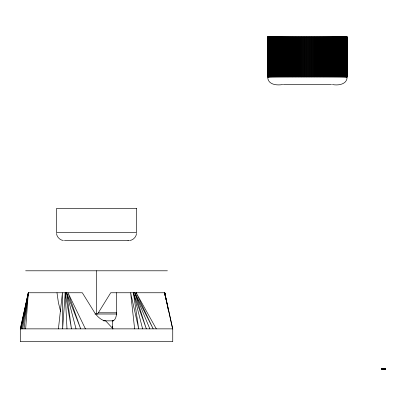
<?xml version="1.0" encoding="UTF-8"?>
<svg xmlns="http://www.w3.org/2000/svg" width="406" height="406" viewBox="0 0 406 406"><rect width="100%" height="100%" fill="white"/><g stroke="black" fill="none" stroke-linecap="round" stroke-linejoin="round"><path stroke-width="0.61" d="M382.366 368.983L382.219 368.704L382.437 368.988M384.558 369.064L384.599 368.704L384.827 369.064L384.543 368.724A1.355 1.162 0 0 0 384.573 368.881L384.477 369.064M64.453 240.601L128.595 240.601M383.097 369.064L382.888 368.902A1.355 1.162 0 0 0 382.924 368.724L383.097 369.064L382.929 368.704L382.751 368.988M385.502 369.064L385.294 368.902A1.355 1.162 0 0 0 385.33 368.724L385.502 369.064L385.335 368.704L385.401 369.064L385.279 368.704L385.03 368.988M112.675 326.388L112.558 328.86L112.558 320.781L112.939 320.836M382.691 368.983L382.828 368.704L382.914 369.064M282.683 84.544C276.816 85.57 267.732 84.788 267.696 76.922L267.696 36.809L347.125 36.809L347.11 76.922C347.221 84.519 338.152 85.686 332.458 84.544M85.407 328.86L67.98 292.756L80.677 328.86L66.594 292.756L71.456 328.86L65.204 292.756L62.631 328.86L62.422 292.756L58.413 328.86M25.654 328.86L28.324 292.756L82.316 292.756L94.715 312.782A11.332 4.857 55.3 0 0 95.659 314.102L95.831 314.32A13.515 5.796 55.3 0 0 98.095 316.797L98.298 316.99A15.834 6.79 55.3 0 0 100.373 318.695L100.586 318.842A16.971 7.278 55.3 0 0 102.464 319.958L102.474 319.964A16.885 7.237 55.3 0 0 104.235 320.638A15.661 6.714 55.3 0 0 105.641 320.836L113.096 328.86M385.096 368.983L385.238 368.704L385.319 369.064M382.147 369.064L382.137 368.724A1.355 1.162 0 0 0 382.168 368.881L382.071 369.064M24.03 328.86L28.324 292.756L20.3 328.86L20.3 341.695L172.743 341.695L172.743 328.86L164.719 292.756L110.726 292.756L98.333 312.782A11.332 4.857 -55.3 0 1 97.384 314.102M136.543 233.43C136.218 237.068 133.112 240.2 129.478 240.55M382.828 368.704L382.853 368.983M385.238 368.704L385.279 369.064M22.695 328.86L28.324 292.756L20.452 328.86M21.65 328.86L28.324 292.756L20.899 328.86M381.995 369.064L382.147 368.704L381.965 369.064M384.406 369.064L384.553 368.704L384.37 369.064M385.198 368.724L385.096 369.064L385.223 368.704A1.355 0.579 55.3 0 1 385.269 368.881L384.609 368.881A1.355 0.579 -55.3 0 1 384.675 368.724L384.685 368.704M267.701 76.922L347.125 76.922M283.352 84.544L331.469 84.544M128.027 240.545L128.342 240.545M25.654 270.792L167.394 270.792M98.333 312.782L116.558 312.782L116.558 292.756M94.948 314.016L116.786 314.016M103.515 320.836L113.705 320.836M20.3 328.86L172.743 328.86M382.345 369.115L382.716 369.115M381.782 369.191L383.279 369.191M384.188 369.191L385.685 369.191M63.351 240.519C59.799 240.078 56.825 236.992 56.5 233.43M156.28 328.86L136.183 292.756L153.169 328.86L134.792 292.756L146.327 328.86L133.401 292.756L138.705 328.86L130.62 292.756L134.635 328.86M382.782 368.704L382.792 368.724A1.355 0.579 55.3 0 1 382.858 368.881L382.203 368.881A1.355 0.579 -55.3 0 1 382.269 368.724M385.436 369.064L385.319 368.704L385.36 369.064M383.031 369.064L382.914 368.704L382.954 369.064M134.792 292.756L149.855 328.86M60.621 311.635L58.418 302.693L56.992 292.756M66.594 292.756L76.023 328.86M133.401 292.756L142.607 328.86M172.596 328.86L164.719 292.756L164.861 294.619M168.368 310.499L164.719 292.756L165.09 295.867M165.988 299.603L164.719 292.756L165.206 295.867M166.216 300.846L166.45 302.089M384.624 368.704L384.644 369.064M165.399 297.111L165.597 298.354M382.219 368.704L382.234 369.064M65.204 292.756L66.985 328.86M347.049 36.809L347.084 76.922M347.003 36.809L346.952 76.922M346.886 36.809L346.886 76.922M346.815 36.809L346.815 76.922M346.729 36.809L346.729 76.922M346.638 36.809L346.638 76.922M346.536 36.809L346.536 76.922M346.425 36.809L346.425 76.922M346.303 36.809L346.303 76.922M346.171 36.809L346.171 76.922M346.029 36.809L346.029 76.922M345.882 36.809L345.882 76.922M345.719 36.809L345.719 76.922M345.552 36.809L345.552 76.922M345.374 36.809L345.374 76.922M345.181 36.809L345.181 76.922M344.988 36.809L344.988 76.922M344.78 36.809L344.78 76.922M344.562 36.809L344.562 76.922M344.339 36.809L344.339 76.922M344.105 36.809L344.105 76.922M343.862 36.809L343.862 76.922M343.608 36.809L343.608 76.922M343.349 36.809L343.349 76.922M343.075 36.809L343.075 76.922M342.801 36.809L342.801 76.922M342.512 36.809L342.512 76.922M342.212 36.809L342.212 76.922M341.908 36.809L341.908 76.922M341.598 36.809L341.598 76.922M341.273 36.809L341.273 76.922M340.944 36.809L340.944 76.922M340.609 36.809L340.609 76.922M340.258 36.809L340.258 76.922M339.903 36.809L339.903 76.922M339.543 36.809L339.543 76.922M339.172 36.809L339.172 76.922M338.792 36.809L338.792 76.922M338.406 36.809L338.406 76.922M338.015 36.809L338.015 76.922M337.609 36.809L337.609 76.922M337.203 36.809L337.203 76.922M336.787 36.809L336.787 76.922M336.361 36.809L336.361 76.922M335.935 36.809L335.935 76.922M335.493 36.809L335.493 76.922M335.051 36.809L335.051 76.922M334.6 36.809L334.6 76.922M334.143 36.809L334.143 76.922M333.676 36.809L333.676 76.922M333.204 36.809L333.204 76.922M332.727 36.809L332.727 76.922M332.245 36.809L332.245 76.922M331.753 36.809L331.753 76.922M331.255 36.809L331.255 76.922M330.758 36.809L330.758 76.922M330.251 36.809L330.251 76.922M329.733 36.809L329.733 76.922M329.215 36.809L329.215 76.922M328.693 36.809L328.693 76.922M328.165 36.809L328.165 76.922M327.627 36.809L327.627 76.922M327.089 36.809L327.089 76.922M326.546 36.809L326.546 76.922M325.998 36.809L325.998 76.922M325.445 36.809L325.445 76.922M324.886 36.809L324.886 76.922M324.323 36.809L324.323 76.922M323.755 36.809L323.755 76.922M323.186 36.809L323.186 76.922M322.608 36.809L322.608 76.922M322.034 36.809L322.034 76.922M321.45 36.809L321.45 76.922M320.867 36.809L320.867 76.922M320.278 36.809L320.278 76.922M319.684 36.809L319.684 76.922M319.091 36.809L319.091 76.922M318.492 36.809L318.492 76.922M317.893 36.809L317.893 76.922M317.289 36.809L317.289 76.922M316.685 36.809L316.685 76.922M316.076 36.809L316.076 76.922M315.467 36.809L315.467 76.922M314.853 36.809L314.853 76.922M314.239 36.809L314.239 76.922M313.625 36.809L313.625 76.922M313.006 36.809L313.006 76.922M312.392 36.809L312.392 76.922M311.767 36.809L311.767 76.922M311.148 36.809L311.148 76.922M310.529 36.809L310.529 76.922M309.905 36.809L309.905 76.922M309.281 36.809L309.281 76.922M308.661 36.809L308.661 76.922M308.037 36.809L308.037 76.922M307.413 36.809L307.413 76.922M306.789 36.809L306.789 76.922M306.165 36.809L306.165 76.922M305.54 36.809L305.54 76.922M304.916 36.809L304.916 76.922M304.297 36.809L304.297 76.922M303.673 36.809L303.673 76.922M303.054 36.809L303.054 76.922M302.434 36.809L302.434 76.922M301.815 36.809L301.815 76.922M301.196 36.809L301.196 76.922M300.582 36.809L300.582 76.922M299.968 36.809L299.968 76.922M299.359 36.809L299.359 76.922M298.75 36.809L298.75 76.922M298.141 36.809L298.141 76.922M297.532 36.809L297.532 76.922M296.933 36.809L296.933 76.922M296.329 36.809L296.329 76.922M295.735 36.809L295.735 76.922M295.137 36.809L295.137 76.922M294.548 36.809L294.548 76.922M293.959 36.809L293.959 76.922M293.371 36.809L293.371 76.922M292.792 36.809L292.792 76.922M292.213 36.809L292.213 76.922M291.64 36.809L291.64 76.922M291.066 36.809L291.066 76.922M290.503 36.809L290.503 76.922M289.94 36.809L289.94 76.922M289.382 36.809L289.382 76.922M288.828 36.809L288.828 76.922M288.28 36.809L288.28 76.922M287.732 36.809L287.732 76.922M287.194 36.809L287.194 76.922M286.661 36.809L286.661 76.922M286.128 36.809L286.128 76.922M285.606 36.809L285.606 76.922M285.088 36.809L285.088 76.922M284.576 36.809L284.576 76.922M284.068 36.809L284.068 76.922M283.566 36.809L283.566 76.922M283.068 36.809L283.068 76.922M282.581 36.809L282.581 76.922M282.094 36.809L282.094 76.922M281.617 36.809L281.617 76.922M281.145 36.809L281.145 76.922M280.683 36.809L280.683 76.922M280.226 36.809L280.226 76.922M279.775 36.809L279.775 76.922M279.328 36.809L279.328 76.922M278.892 36.809L278.892 76.922M278.46 36.809L278.46 76.922M278.034 36.809L278.034 76.922M277.618 36.809L277.618 76.922M277.212 36.809L277.212 76.922M276.811 36.809L276.811 76.922M276.415 36.809L276.415 76.922M276.029 36.809L276.029 76.922M275.654 36.809L275.654 76.922M275.278 36.809L275.278 76.922M274.918 36.809L274.918 76.922M274.563 36.809L274.563 76.922M274.217 36.809L274.217 76.922M273.877 36.809L273.877 76.922M273.548 36.809L273.548 76.922M273.228 36.809L273.228 76.922M272.913 36.809L272.913 76.922M272.609 36.809L272.609 76.922M272.314 36.809L272.314 76.922M272.025 36.809L272.025 76.922M271.746 36.809L271.746 76.922M271.477 36.809L271.477 76.922M271.213 36.809L271.213 76.922M270.964 36.809L270.964 76.922M270.721 36.809L270.721 76.922M270.482 36.809L270.482 76.922M270.259 36.809L270.259 76.922M270.046 36.809L270.046 76.922M269.838 36.809L269.838 76.922M269.64 36.809L269.64 76.922M269.452 36.809L269.452 76.922M269.274 36.809L269.274 76.922M269.102 36.809L269.102 76.922M268.945 36.809L268.945 76.922M268.792 36.809L268.792 76.922M268.65 36.809L268.65 76.922M268.518 36.809L268.518 76.922M268.402 36.809L268.402 76.922M268.285 36.809L268.285 76.922M268.183 36.809L268.183 76.922M268.092 36.809L268.092 76.922M267.935 36.809L268.011 76.922M267.874 36.809L267.874 76.922M267.772 36.809L267.818 76.922M136.589 292.756L136.589 294.005M96.521 270.792L96.521 314.016M112.558 320.836A8.024 4.009 90 0 0 116.558 312.782A8.024 4.009 -90 0 1 116.502 314.102M381.848 368.704L381.823 369.064L381.848 368.704L382.391 368.704A1.355 0.579 55.3 0 0 382.498 368.881L382.564 368.881A1.355 0.579 -55.3 0 0 382.66 368.724L383.213 368.704L383.294 369.064L381.767 369.064L381.848 368.704M384.254 368.704L384.228 369.064L384.254 368.704L384.797 368.704A1.355 0.579 55.3 0 0 384.903 368.881L384.969 368.881A1.355 0.579 -55.3 0 0 385.071 368.724L385.619 368.704L385.7 369.064L384.177 369.064L384.254 368.704M112.655 327.627L112.558 328.86L112.655 327.627M136.589 208.506L56.459 208.506L56.459 232.547L136.589 232.547L136.589 208.506M385.7 369.064L385.619 368.704L385.675 369.064M383.289 369.064L383.213 368.704L383.269 369.064"/></g></svg>
